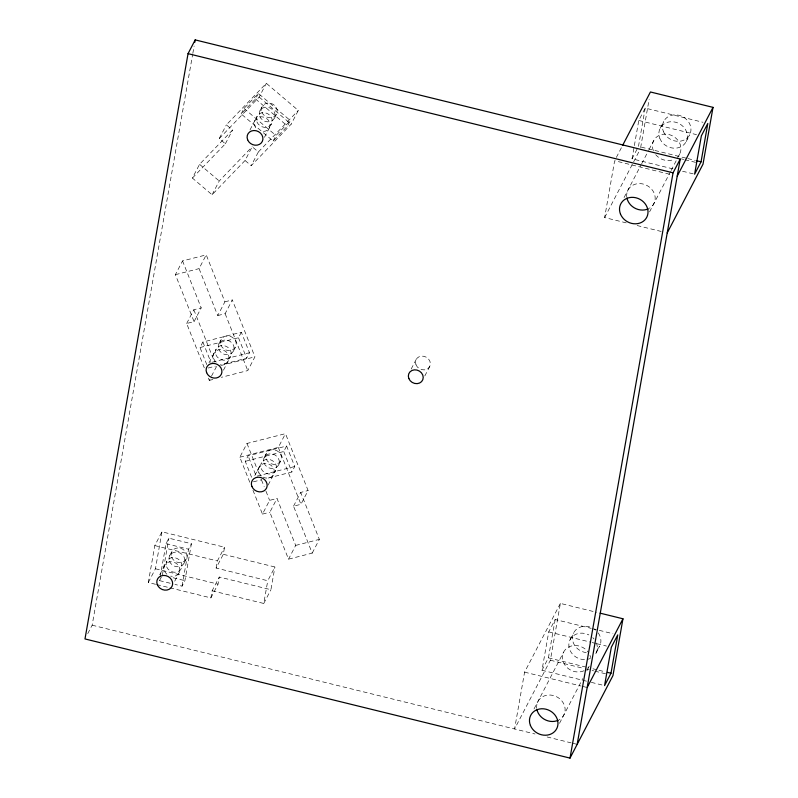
<?xml version="1.0" encoding="UTF-8"?>
<svg xmlns="http://www.w3.org/2000/svg" width="798" height="798" viewBox="0 0 798 798"><rect width="100%" height="100%" fill="white"/><g stroke="black" fill="none" stroke-linecap="round" stroke-linejoin="round"><path stroke-width="0.6" stroke-dasharray="3.99 2.99" d="M87.74 633.652L92.149 625.193L192.607 54.623M192.827 53.396L194.123 46.035M155.52 584.286L148.298 582.51L154.802 545.583L161.954 531.827L224.537 547.209L223.29 554.311L216.128 568.056L267.759 580.745L274.921 566.989L223.29 554.311M148.298 582.51L155.45 568.765L161.954 531.827M170.193 583.238L159.52 580.615L159.939 578.241M160.149 577.044L166.024 543.687L168.887 538.181L191.41 543.717L184.907 580.655L182.044 586.151L174.932 584.405M162.383 575.119L168.887 538.181M182.044 586.151L188.547 549.214L191.41 543.717M169.954 587.837L210.881 597.892L212.128 590.789L219.29 577.034L270.921 589.722L274.921 566.989M216.128 568.056L217.385 560.954L224.537 547.209M210.881 597.892L218.034 584.136L219.29 577.034M212.128 590.789L263.759 603.468L267.759 580.745M560.376 603.398L524.585 672.145L514.58 728.973L550.371 660.225L560.376 603.398L596.485 612.275M626.29 222.881L604.635 217.555L614.64 160.727L671.198 174.632M586.51 681.183L541.982 670.24L548.735 631.886L555.169 619.507L591.278 628.375M672.943 168.877L632.026 158.822L634.141 146.832M634.35 145.635L638.779 120.468L645.223 108.089L702.988 122.284M541.982 670.24L548.416 657.861L555.169 619.507M645.223 108.089L638.47 146.443L686.609 158.273M640.634 147.6L649.153 99.231M245.046 160.508L212.078 194.762L192.398 178.074L199.56 164.318L232.527 130.064L226.373 124.847L266.333 83.321L298.302 110.443L291.15 124.199L251.19 165.715L245.046 160.508L252.198 146.752L258.353 151.969L251.19 165.715M192.398 178.074L225.365 143.81L219.221 138.593L226.373 124.847M225.365 143.81L232.527 130.064M241.146 113.915L244.008 108.418L258.392 93.466L290.362 120.588L287.499 126.094L273.116 141.037L241.146 113.915L255.53 98.972L258.392 93.466M219.221 138.593L259.17 97.077L266.333 83.321M212.078 194.762L219.241 181.006L252.198 146.752M249.983 129.954L257.086 116.308M259.949 110.812L262.103 106.683M204.308 367.878L186.662 323.499L194.064 321.614L175.39 274.672L182.552 260.916L206.233 254.881L224.896 301.824L217.734 315.569L199.071 268.627L206.233 254.881M264.447 137.346L271.559 123.7M274.422 118.204L276.567 114.074M273.116 141.037L275.978 135.54L290.362 120.588M186.662 323.499L193.814 309.754L201.216 307.858L182.552 260.916M194.064 321.614L201.216 307.858M206.792 364.606L200.009 347.539L202.872 342.043L241.345 332.227L249.495 352.706L246.632 358.212L220.178 364.955M217.734 315.569L225.136 313.684L232.298 299.938L254.921 356.836L247.769 370.581L221.305 377.334M208.986 362.821L216.088 349.175M218.951 343.679L221.096 339.559M208.378 378.122L209.285 380.397L210.941 377.225M211.49 376.167L216.448 366.651L220.049 365.723M200.009 347.539L238.482 337.724L241.345 332.227M223.45 370.212L230.552 356.566M233.415 351.07L235.56 346.94M159.7 574.869L166.802 561.223M169.665 555.727L171.809 551.598M159.52 580.615L161.804 576.216M174.712 581.203L181.266 568.615M184.129 563.109L186.273 558.989M249.784 482.251L239.829 457.214L246.991 443.459L285.465 433.653L308.098 490.551L300.936 504.296L293.534 506.181L312.208 553.124L288.527 559.169L269.854 512.226L277.016 498.471L295.679 545.413L288.527 559.169M251.589 477.274L245.255 461.334L248.118 455.838L286.602 446.022L294.751 466.511L291.888 472.007L266.632 478.451M254.791 475.568L261.335 462.98M264.198 457.473L266.352 453.354M239.829 457.214L278.312 447.399L285.465 433.653M245.255 461.334L283.739 451.528L286.602 446.022M268.148 485.074L275.809 470.371M278.672 464.865L280.816 460.745M252.956 490.211L262.462 514.111L269.614 500.356L277.016 498.471M293.534 506.181L300.696 492.436L308.098 490.551M263.759 603.468L270.921 589.722M312.208 553.124L319.36 539.378L300.696 492.436M411.189 369.035L416.137 359.519M424.785 375.988L429.743 366.462M616.345 157.455L622.021 146.543M632.026 158.822L637.931 147.48M604.635 217.555L639.288 150.992M624.056 197.585L641.073 164.877M641.652 163.78L648.525 150.583M649.093 149.475L653.672 140.677M660.116 128.308L663.697 121.426M649.542 211.939L670.549 171.58M671.128 170.483L677.991 157.286M678.569 156.179L679.716 153.984M686.15 141.605L689.731 134.732M534.002 709.003L563.627 652.096M570.071 639.727L573.652 632.854M559.488 723.367L582.789 678.599M586.799 670.899L589.662 665.402A14.623 12.848 27.5 0 1 587.717 668.135M596.106 653.023L599.687 646.151M258.353 151.969L298.302 110.443M175.39 274.672L199.071 268.627M224.896 301.824L232.298 299.938M212.218 362.212L249.495 352.706M208.148 368.028L215.37 366.182M221.255 365.424L254.921 356.836M209.285 380.397L212.896 379.479M294.751 466.511L256.268 476.316L248.118 455.838M253.405 481.822L261.824 479.678M262.462 514.111L269.854 512.226M295.679 545.413L319.36 539.378M638.779 120.468L696.544 134.653M687.816 158.573L695.038 160.348M681.342 158.862L683.746 159.45M684.953 159.75L695.786 162.403M682.569 171.241L694.609 174.193M637.123 225.535L661.193 231.45M592.485 628.674L612.944 633.702M548.735 631.886L590.849 642.23M592.056 642.53L595.667 643.417M596.874 643.707L606.5 646.081M166.024 543.687L188.547 549.214M154.802 545.583L217.385 560.954M548.416 657.861L588.136 667.627M592.954 668.804L597.762 669.991M598.969 670.28L604.984 671.766M550.371 660.225L584.066 668.505M585.273 668.804L593.702 670.869M594.899 671.168L605.732 673.821M155.45 568.765L218.034 584.136M173.056 577.742L184.907 580.655M591.318 682.36L604.565 685.612M524.585 672.145L581.153 686.051M582.36 686.34L585.971 687.228M156.717 584.585L168.757 587.537M92.149 625.193L535.039 734M547.079 736.953L571.149 742.868M572.326 743.157L575.966 744.055M259.17 97.077L291.15 124.199M255.53 98.972L287.499 126.094M244.008 108.418L275.978 135.54M199.56 164.318L219.241 181.006M238.482 337.724L246.632 358.212M283.739 451.528L291.888 472.007M225.136 313.684L247.769 370.581M278.312 447.399L300.936 504.296M193.814 309.754L214.632 362.093M246.991 443.459L259.659 475.329M261.465 479.877L264.188 486.7M265.993 491.259L269.614 500.356M202.872 342.043L211.011 362.521M216.178 362.192A8.12 7.142 27.5 0 1 216.527 350.621A8.12 7.142 27.5 0 1 228.567 355.11A8.12 7.142 27.5 0 1 221.984 364.357M255.759 127.79A8.12 7.142 27.5 0 1 259.35 117.017A8.12 7.142 27.5 0 1 270.053 124.149A8.12 7.142 27.5 0 1 260.926 131.231M261.435 475.987A8.12 7.142 27.5 0 1 262.961 463.877A8.12 7.142 27.5 0 1 274.342 471.458A8.12 7.142 27.5 0 1 263.19 477.164M626.739 196.797A14.623 12.848 27.5 0 1 646.749 185.375A14.623 12.848 27.5 0 1 649.293 208.318M671.786 160.129A14.623 12.848 27.5 0 1 655.717 154.662M653.372 150.732A14.623 12.848 27.5 0 1 668.943 134.543A14.623 12.848 27.5 0 1 677.761 156.717M166.892 574.231A8.12 7.142 27.5 0 1 167.819 562.371A8.12 7.142 27.5 0 1 179.67 568.415A8.12 7.142 27.5 0 1 170.632 576.146M536.695 708.215A14.623 12.848 27.5 0 1 556.695 696.794A14.623 12.848 27.5 0 1 559.238 719.736M583.976 670.769A14.623 12.848 27.5 0 1 564.635 664.664A14.623 12.848 27.5 0 1 568.615 647.078A14.623 12.848 27.5 0 1 588.196 652.156M589.961 655.358A14.623 12.848 27.5 0 1 590.65 657.632M590.42 658.39A14.623 12.848 27.5 0 1 588.176 659.178M584.555 659.617A14.623 12.848 27.5 0 1 569.004 642.919A14.623 12.848 27.5 0 1 588.904 634.919M592.774 637.662A14.623 12.848 27.5 0 1 594.071 639.048M596.405 642.979A14.623 12.848 27.5 0 1 594.161 655.766M598.211 632.904A14.623 12.848 27.5 0 1 595.029 650.988M586.271 652.624A14.623 12.848 27.5 0 1 572.765 635.208A14.623 12.848 27.5 0 1 592.485 628.046M594.131 629.014A14.623 12.848 27.5 0 1 595.657 630.161M215.919 354.761A8.12 7.142 27.5 0 0 229.465 358.093A8.12 7.142 27.5 0 0 224.567 345.773A8.12 7.142 27.5 0 0 215.919 354.761M218.782 349.265A8.12 7.142 27.5 0 0 232.328 352.586A8.12 7.142 27.5 0 0 227.43 340.267A8.12 7.142 27.5 0 0 218.782 349.265M220.926 345.135A8.12 7.142 27.5 0 0 234.482 348.467A8.12 7.142 27.5 0 0 229.585 336.148A8.12 7.142 27.5 0 0 220.926 345.135M256.926 121.895A8.12 7.142 27.5 0 0 270.472 125.216A8.12 7.142 27.5 0 0 265.574 112.897A8.12 7.142 27.5 0 0 256.926 121.895M259.789 116.388A8.12 7.142 27.5 0 0 273.335 119.72A8.12 7.142 27.5 0 0 268.437 107.401A8.12 7.142 27.5 0 0 259.789 116.388M261.934 112.269A8.12 7.142 27.5 0 0 275.48 115.59A8.12 7.142 27.5 0 0 270.582 103.271A8.12 7.142 27.5 0 0 261.934 112.269M261.175 468.556A8.12 7.142 27.5 0 0 274.721 471.887A8.12 7.142 27.5 0 0 269.824 459.568A8.12 7.142 27.5 0 0 261.175 468.556M264.038 463.059A8.12 7.142 27.5 0 0 277.584 466.391A8.12 7.142 27.5 0 0 272.687 454.072A8.12 7.142 27.5 0 0 264.038 463.059M266.183 458.93A8.12 7.142 27.5 0 0 279.729 462.261A8.12 7.142 27.5 0 0 274.831 449.942A8.12 7.142 27.5 0 0 266.183 458.93M659.816 138.353A14.623 12.848 27.5 0 0 684.205 144.348A14.623 12.848 27.5 0 0 675.387 122.174A14.623 12.848 27.5 0 0 659.816 138.353M663.397 131.48A14.623 12.848 27.5 0 0 687.786 137.465A14.623 12.848 27.5 0 0 678.968 115.291A14.623 12.848 27.5 0 0 663.397 131.48M166.632 566.809A8.12 7.142 27.5 0 0 180.188 570.131A8.12 7.142 27.5 0 0 175.281 557.812A8.12 7.142 27.5 0 0 166.632 566.809M169.495 561.303A8.12 7.142 27.5 0 0 183.051 564.635A8.12 7.142 27.5 0 0 178.144 552.316A8.12 7.142 27.5 0 0 169.495 561.303M171.64 557.184A8.12 7.142 27.5 0 0 185.196 560.505A8.12 7.142 27.5 0 0 180.298 548.186A8.12 7.142 27.5 0 0 171.64 557.184M415.987 364.766A7.631 6.713 27.5 0 0 428.716 367.898A7.631 6.713 27.5 0 0 424.117 356.317A7.631 6.713 27.5 0 0 415.987 364.766"/><path stroke-width="1.2" d="M577.163 744.354L680.225 159.061L195.201 39.9L188.049 53.646L84.987 638.939L570.011 758.1L612.954 675.597L622.959 618.779L600.096 613.153M194.772 42.354L195.201 39.9M570.011 758.1L673.063 172.807L680.225 159.061M610.999 673.243L617.752 634.889L611.318 647.258L604.565 685.612L610.999 673.243L607.388 672.355M701.053 161.824L707.806 123.461L701.362 135.84L694.609 174.193L701.053 161.824L696.235 160.637M622.59 145.455L650.43 91.979L713.013 107.361L703.008 164.179L667.218 232.926M677.223 176.109L713.013 107.361M587.168 687.527L622.959 618.779M188.049 53.646L673.063 172.807M648.255 208.847A14.623 12.848 27.5 0 1 626.919 197.954M558.211 720.265A14.623 12.848 27.5 0 1 536.874 709.372M620.445 213.974A14.623 12.848 27.5 0 0 644.834 219.969A14.623 12.848 27.5 0 0 636.016 197.794A14.623 12.848 27.5 0 0 620.445 213.974M530.401 725.392A14.623 12.848 27.5 0 0 554.79 731.387A14.623 12.848 27.5 0 0 545.972 709.213A14.623 12.848 27.5 0 0 530.401 725.392M157.326 584.685A8.12 7.142 27.5 0 0 170.882 588.006A8.12 7.142 27.5 0 0 165.984 575.687A8.12 7.142 27.5 0 0 157.326 584.685M251.869 486.431A8.12 7.142 27.5 0 0 265.415 489.763A8.12 7.142 27.5 0 0 260.517 477.443A8.12 7.142 27.5 0 0 251.869 486.431M206.612 372.636A8.12 7.142 27.5 0 0 220.168 375.968A8.12 7.142 27.5 0 0 215.261 363.649A8.12 7.142 27.5 0 0 206.612 372.636M247.619 139.77A8.12 7.142 27.5 0 0 261.165 143.091A8.12 7.142 27.5 0 0 256.268 130.772A8.12 7.142 27.5 0 0 247.619 139.77M408.825 378.511A7.631 6.713 27.5 0 0 421.563 381.644A7.631 6.713 27.5 0 0 416.955 370.063A7.631 6.713 27.5 0 0 408.825 378.511"/></g></svg>
